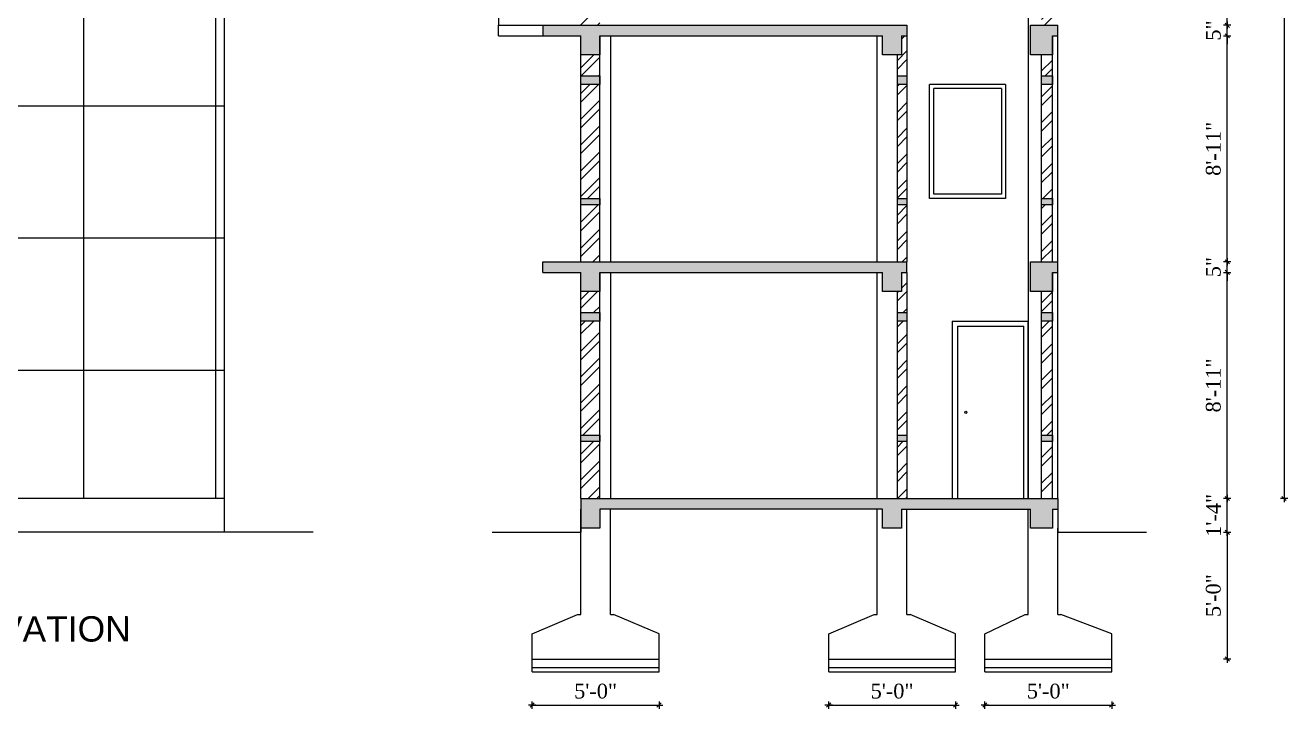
# Model space of a CAD drawing. Header units: inches. Extents: x 151827 to 346502, y -56182 to -23217.
# Drawn here: x 157357 to 157954, y -32232 to -31909 of the extents above; entities that cross this region are included whole.
import ezdxf

# ---------------------------------------------------------------- set-up
doc = ezdxf.new("R2010")
doc.units = ezdxf.units.IN
doc.header["$LTSCALE"] = 5
doc.header["$MEASUREMENT"] = 0
for name, color, linetype, lineweight in [('A-WALL', 7, 'Continuous', 9), ('Dimension', 7, 'Continuous', 18), ('dimention', 5, 'Continuous', 9), ('DOOR', 62, 'Continuous', 0), ('win', 5, 'Continuous', 18)]:
    doc.layers.add(name, color=color, linetype=linetype, lineweight=lineweight)
doc.layers.add('column', color=4, linetype='Continuous')
doc.layers.add('WALL', color=7, linetype='Continuous')
doc.layers.add('dim line', color=7, linetype='Continuous', lineweight=15, true_color=0xfab2b2)
doc.styles.add('DIMTEXT', font='arial.ttf', dxfattribs={"height": 8})
doc.styles.add('ordinary', font='times.ttf')
doc.dimstyles.new('Copy of 96', dxfattribs={"dimtxt": 7, "dimasz": 4, "dimexe": 0.5, "dimexo": 0.5, "dimgap": 3, "dimtad": 1, "dimdec": 1, "dimzin": 11, "dimdsep": 46, "dimlunit": 4, "dimtxsty": 'ordinary', "dimblk": 'OBLIQUE', "dimcen": 0.09, "dimse1": 1, "dimse2": 1, "dimclrt": 6, "dimazin": 0, "dimtfac": 1, "dimtdec": 1, "dimtix": 1, "dimtmove": 2, "dimatfit": 3, "dimldrblk": 'leader', "dimfxl": 0.5, "dimfxlon": 1, "dimtolj": 1, "dimtzin": 0, "dimarcsym": 0})
pattern_1 = [(50, (-15480.5085, -3939.493), (7.17260183, -0.62752135), [0.75, -8.25]), (355, (-15480.5085, -3939.493), (-1.38751334, 7.52192134), [0.6, -6.6]), (100.4514445, (-15479.911, -3939.5456), (5.78508847, 6.8943999), [0.63740192, -7.01142112]), (46.1842, (-15480.5085, -3937.493), (10.6724133, -1.6551928), [1.125, -12.375]), (96.6356355, (-15479.619, -3937.631), (9.34661946, 9.741186), [0.9561034, -10.5171376]), (351.184164, (-15480.509, -3937.493), (9.34661945, 9.741186), [0.9, -9.9]), (21, (-15479.5085, -3937.993), (5.96907052, -4.0261889), [0.75, -8.25]), (326, (-15479.5085, -3937.993), (2.43315332, 7.25150045), [0.6, -6.6]), (71.4514447, (-15479.011, -3938.329), (8.40222377, 3.22531153), [0.6374019, -7.01142112]), (37.5, (-15480.5085, -3939.4933), (0.121598553, 3.32893854), [0, -6.52, 0, -6.7, 0, -6.625]), (7.5, (-15480.5085, -3939.4933), (2.630695374, 3.94411712), [0, -3.82, 0, -6.37, 0, -2.525]), (327.5, (-15482.7385, -3939.4933), (5.33822436, -0.225548717), [0, -2.5, 0, -7.8, 0, -10.35]), (317.5, (-15483.7385, -3939.4933), (5.83186169, 1.00104982), [0, -3.25, 0, -5.18, 0, -7.35])]
pattern_2 = [(45, (-15480.5085, -3939.493), (-6.098796, 6.098796), []), (45, (-15476.443, -3939.493), (-6.098796, 6.098796), [])]

# ---------------------------------------------------------------- blocks, each defined once
blk = doc.blocks.new('oblique')
at = {"color": 0, "lineweight": -2}
blk.add_line((0.25, 0.25), (-0.25, -0.25), dxfattribs=at)
at = {"layer": 'dim line', "lineweight": 9}
for p, q in [((-0.4375, 0), (0.4375, 0)), ((0, 0.4375), (0, -0.4375))]:
    blk.add_line(p, q, dxfattribs=at)
blk = doc.blocks.new('*D2692')
at = {"layer": 'A-WALL', "color": 0, "lineweight": -2, "ltscale": 50, "transparency": 16777216}
blk.add_line((157736.81, -32230.65), (157796.81, -32230.65), dxfattribs=at)
at = {"layer": 'Defpoints', "color": 0, "ltscale": 50, "transparency": 16777216}
for p in [(157736.81, -32214.86), (157796.81, -32214.86), (157796.81, -32230.65)]:
    blk.add_point(p, dxfattribs=at)
at = {"layer": 'A-WALL', "color": 0, "lineweight": -2, "ltscale": 50, "transparency": 16777216, "xscale": 4, "yscale": 4, "zscale": 4, "rotation": 180}
blk.add_blockref('oblique', (157736.81, -32230.65), dxfattribs=at)
at = {"layer": 'A-WALL', "color": 0, "lineweight": -2, "ltscale": 50, "transparency": 16777216, "xscale": 4, "yscale": 4, "zscale": 4}
blk.add_blockref('oblique', (157796.81, -32230.65), dxfattribs=at)
at = {"layer": 'A-WALL', "color": 6, "ltscale": 50, "transparency": 16777216, "insert": (157766.81, -32224.09), "char_height": 7, "attachment_point": 5, "style": 'ordinary'}
blk.add_mtext('\\A1;5\'-0"', dxfattribs=at)
blk = doc.blocks.new('_OBLIQUE')
at = {"color": 0, "linetype": 'ByBlock'}
blk.add_line((-0.5, -0.5), (0.5, 0.5), dxfattribs=at)
blk = doc.blocks.new('leader')
at = {"layer": 'Dimension'}
for p, q in [((0, -4.33), (0, 4.33)), ((-4.42, 0), (4.42, 0))]:
    blk.add_line(p, q, dxfattribs=at)
blk = doc.blocks.new('*D2690')
at = {"layer": 'A-WALL', "color": 0, "lineweight": -2, "ltscale": 50, "transparency": 16777216}
blk.add_line((157925.38, -32148.86), (157925.38, -32208.86), dxfattribs=at)
at = {"layer": 'Defpoints', "color": 0, "ltscale": 50, "transparency": 16777216}
for p in [(157845.2, -32148.86), (157870.7, -32208.86), (157925.38, -32208.86)]:
    blk.add_point(p, dxfattribs=at)
at = {"layer": 'A-WALL', "color": 0, "lineweight": -2, "ltscale": 50, "transparency": 16777216, "xscale": 4, "yscale": 4, "zscale": 4}
for p, rotation in [((157925.38, -32148.86), 90), ((157925.38, -32208.86), 270)]:
    blk.add_blockref('oblique', p, dxfattribs=dict(at, rotation=rotation))
at = {"layer": 'A-WALL', "color": 6, "ltscale": 50, "transparency": 16777216, "insert": (157918.82, -32178.86), "char_height": 7, "attachment_point": 5, "rotation": 90, "style": 'ordinary'}
blk.add_mtext('\\A1;5\'-0"', dxfattribs=at)
blk = doc.blocks.new('*D2693')
at = {"layer": 'A-WALL', "color": 0, "lineweight": -2, "ltscale": 50, "transparency": 16777216}
blk.add_line((157810.7, -32230.65), (157870.7, -32230.65), dxfattribs=at)
at = {"layer": 'Defpoints', "color": 0, "ltscale": 50, "transparency": 16777216}
for p in [(157810.7, -32214.86), (157870.7, -32214.86), (157870.7, -32230.65)]:
    blk.add_point(p, dxfattribs=at)
at = {"layer": 'A-WALL', "color": 0, "lineweight": -2, "ltscale": 50, "transparency": 16777216, "xscale": 4, "yscale": 4, "zscale": 4, "rotation": 180}
blk.add_blockref('oblique', (157810.7, -32230.65), dxfattribs=at)
at = {"layer": 'A-WALL', "color": 0, "lineweight": -2, "ltscale": 50, "transparency": 16777216, "xscale": 4, "yscale": 4, "zscale": 4}
blk.add_blockref('oblique', (157870.7, -32230.65), dxfattribs=at)
at = {"layer": 'A-WALL', "color": 6, "ltscale": 50, "transparency": 16777216, "insert": (157840.7, -32224.09), "char_height": 7, "attachment_point": 5, "style": 'ordinary'}
blk.add_mtext('\\A1;5\'-0"', dxfattribs=at)
blk = doc.blocks.new('*D2694')
at = {"layer": 'A-WALL', "color": 0, "lineweight": -2, "ltscale": 50, "transparency": 16777216}
blk.add_line((157596.53, -32230.65), (157656.53, -32230.65), dxfattribs=at)
at = {"layer": 'Defpoints', "color": 0, "ltscale": 50, "transparency": 16777216}
for p in [(157596.53, -32214.86), (157656.53, -32214.86), (157656.53, -32230.65)]:
    blk.add_point(p, dxfattribs=at)
at = {"layer": 'A-WALL', "color": 0, "lineweight": -2, "ltscale": 50, "transparency": 16777216, "xscale": 4, "yscale": 4, "zscale": 4, "rotation": 180}
blk.add_blockref('oblique', (157596.53, -32230.65), dxfattribs=at)
at = {"layer": 'A-WALL', "color": 0, "lineweight": -2, "ltscale": 50, "transparency": 16777216, "xscale": 4, "yscale": 4, "zscale": 4}
blk.add_blockref('oblique', (157656.53, -32230.65), dxfattribs=at)
at = {"layer": 'A-WALL', "color": 6, "ltscale": 50, "transparency": 16777216, "insert": (157626.53, -32224.09), "char_height": 7, "attachment_point": 5, "style": 'ordinary'}
blk.add_mtext('\\A1;5\'-0"', dxfattribs=at)
blk = doc.blocks.new('*D2695')
at = {"layer": 'A-WALL', "color": 0, "lineweight": -2, "ltscale": 5, "transparency": 16777216}
for p, q in [((157925.38, -32132.86), (157925.38, -32128.86)), ((157925.38, -32148.86), (157925.38, -32132.86)), ((157925.38, -32148.86), (157925.38, -32152.86))]:
    blk.add_line(p, q, dxfattribs=at)
at = {"layer": 'Defpoints', "color": 0, "ltscale": 5, "transparency": 16777216}
for p in [(157845.2, -32132.86, -72.71), (157925.38, -32132.86), (157845.2, -32148.86, -72.71)]:
    blk.add_point(p, dxfattribs=at)
at = {"layer": 'A-WALL', "color": 0, "lineweight": -2, "ltscale": 5, "transparency": 16777216, "xscale": 4, "yscale": 4, "zscale": 4}
for p, rotation in [((157925.38, -32132.86), 270), ((157925.38, -32148.86), 90)]:
    blk.add_blockref('oblique', p, dxfattribs=dict(at, rotation=rotation))
at = {"layer": 'A-WALL', "color": 6, "ltscale": 5, "transparency": 16777216, "insert": (157918.88, -32140.86), "char_height": 7, "attachment_point": 5, "rotation": 90, "style": 'ordinary'}
blk.add_mtext('\\A1;1\'-4"', dxfattribs=at)
blk = doc.blocks.new('*D2696')
at = {"layer": 'A-WALL', "color": 0, "lineweight": -2, "ltscale": 5, "transparency": 16777216}
blk.add_line((157925.38, -32132.86), (157925.38, -32025.86), dxfattribs=at)
at = {"layer": 'Defpoints', "color": 0, "ltscale": 5, "transparency": 16777216}
for p in [(157845.2, -32025.86, -72.71), (157925.38, -32025.86), (157845.2, -32132.86, -72.71)]:
    blk.add_point(p, dxfattribs=at)
at = {"layer": 'A-WALL', "color": 0, "lineweight": -2, "ltscale": 5, "transparency": 16777216, "xscale": 4, "yscale": 4, "zscale": 4}
for p, rotation in [((157925.38, -32025.86), 90), ((157925.38, -32132.86), 270)]:
    blk.add_blockref('oblique', p, dxfattribs=dict(at, rotation=rotation))
at = {"layer": 'A-WALL', "color": 6, "ltscale": 5, "transparency": 16777216, "insert": (157918.82, -32079.36), "char_height": 7, "attachment_point": 5, "rotation": 90, "style": 'ordinary'}
blk.add_mtext('\\A1;8\'-11"', dxfattribs=at)
blk = doc.blocks.new('*D2697')
at = {"layer": 'A-WALL', "color": 0, "lineweight": -2, "ltscale": 5, "transparency": 16777216}
for p, q in [((157925.38, -32020.86), (157925.38, -32016.86)), ((157925.38, -32025.86), (157925.38, -32020.86)), ((157925.38, -32025.86), (157925.38, -32029.86))]:
    blk.add_line(p, q, dxfattribs=at)
at = {"layer": 'Defpoints', "color": 0, "ltscale": 5, "transparency": 16777216}
for p in [(157845.2, -32020.86, -72.71), (157925.38, -32020.86), (157845.2, -32025.86, -72.71)]:
    blk.add_point(p, dxfattribs=at)
at = {"layer": 'A-WALL', "color": 0, "lineweight": -2, "ltscale": 5, "transparency": 16777216, "xscale": 4, "yscale": 4, "zscale": 4}
for p, rotation in [((157925.38, -32020.86), 270), ((157925.38, -32025.86), 90)]:
    blk.add_blockref('oblique', p, dxfattribs=dict(at, rotation=rotation))
at = {"layer": 'A-WALL', "color": 6, "ltscale": 5, "transparency": 16777216, "insert": (157918.82, -32023.36), "char_height": 7, "attachment_point": 5, "rotation": 90, "style": 'ordinary'}
blk.add_mtext('\\A1;5"', dxfattribs=at)
blk = doc.blocks.new('*D2698')
at = {"layer": 'A-WALL', "color": 0, "lineweight": -2, "ltscale": 5, "transparency": 16777216}
blk.add_line((157925.38, -32020.86), (157925.38, -31913.86), dxfattribs=at)
at = {"layer": 'Defpoints', "color": 0, "ltscale": 5, "transparency": 16777216}
for p in [(157845.2, -31913.86, -72.71), (157925.38, -31913.86), (157845.2, -32020.86, -72.71)]:
    blk.add_point(p, dxfattribs=at)
at = {"layer": 'A-WALL', "color": 0, "lineweight": -2, "ltscale": 5, "transparency": 16777216, "xscale": 4, "yscale": 4, "zscale": 4}
for p, rotation in [((157925.38, -31913.86), 90), ((157925.38, -32020.86), 270)]:
    blk.add_blockref('oblique', p, dxfattribs=dict(at, rotation=rotation))
at = {"layer": 'A-WALL', "color": 6, "ltscale": 5, "transparency": 16777216, "insert": (157918.82, -31967.36), "char_height": 7, "attachment_point": 5, "rotation": 90, "style": 'ordinary'}
blk.add_mtext('\\A1;8\'-11"', dxfattribs=at)
blk = doc.blocks.new('*D2699')
at = {"layer": 'A-WALL', "color": 0, "lineweight": -2, "ltscale": 5, "transparency": 16777216}
for p, q in [((157925.38, -31908.86), (157925.38, -31904.86)), ((157925.38, -31913.86), (157925.38, -31908.86)), ((157925.38, -31913.86), (157925.38, -31917.86))]:
    blk.add_line(p, q, dxfattribs=at)
at = {"layer": 'Defpoints', "color": 0, "ltscale": 5, "transparency": 16777216}
for p in [(157845.2, -31908.86, -72.71), (157925.38, -31908.86), (157845.2, -31913.86, -72.71)]:
    blk.add_point(p, dxfattribs=at)
at = {"layer": 'A-WALL', "color": 0, "lineweight": -2, "ltscale": 5, "transparency": 16777216, "xscale": 4, "yscale": 4, "zscale": 4}
for p, rotation in [((157925.38, -31908.86), 270), ((157925.38, -31913.86), 90)]:
    blk.add_blockref('oblique', p, dxfattribs=dict(at, rotation=rotation))
at = {"layer": 'A-WALL', "color": 6, "ltscale": 5, "transparency": 16777216, "insert": (157918.82, -31911.36), "char_height": 7, "attachment_point": 5, "rotation": 90, "style": 'ordinary'}
blk.add_mtext('\\A1;5"', dxfattribs=at)
blk = doc.blocks.new('*D2700')
at = {"layer": 'A-WALL', "color": 0, "lineweight": -2, "ltscale": 5, "transparency": 16777216}
blk.add_line((157925.38, -31908.86), (157925.38, -31801.86), dxfattribs=at)
at = {"layer": 'Defpoints', "color": 0, "ltscale": 5, "transparency": 16777216}
for p in [(157845.2, -31801.86, -72.71), (157925.38, -31801.86), (157845.2, -31908.86, -72.71)]:
    blk.add_point(p, dxfattribs=at)
at = {"layer": 'A-WALL', "color": 0, "lineweight": -2, "ltscale": 5, "transparency": 16777216, "xscale": 4, "yscale": 4, "zscale": 4}
for p, rotation in [((157925.38, -31801.86), 90), ((157925.38, -31908.86), 270)]:
    blk.add_blockref('oblique', p, dxfattribs=dict(at, rotation=rotation))
at = {"layer": 'A-WALL', "color": 6, "ltscale": 5, "transparency": 16777216, "insert": (157918.82, -31855.36), "char_height": 7, "attachment_point": 5, "rotation": 90, "style": 'ordinary'}
blk.add_mtext('\\A1;8\'-11"', dxfattribs=at)
blk = doc.blocks.new('*D2691')
at = {"layer": 'A-WALL', "color": 0, "lineweight": -2, "ltscale": 5, "transparency": 16777216}
blk.add_line((157952.26, -31572.86), (157952.26, -32132.86), dxfattribs=at)
at = {"layer": 'Defpoints', "color": 0, "ltscale": 5, "transparency": 16777216}
for p in [(157812.81, -31572.86, -72.71), (157812.81, -32132.86, -72.71), (157952.26, -32132.86)]:
    blk.add_point(p, dxfattribs=at)
at = {"layer": 'A-WALL', "color": 0, "lineweight": -2, "ltscale": 5, "transparency": 16777216, "xscale": 4, "yscale": 4, "zscale": 4}
for p, rotation in [((157952.26, -31572.86), 90), ((157952.26, -32132.86), 270)]:
    blk.add_blockref('oblique', p, dxfattribs=dict(at, rotation=rotation))
at = {"layer": 'A-WALL', "color": 6, "ltscale": 5, "transparency": 16777216, "insert": (157945.7, -31852.86), "char_height": 7, "attachment_point": 5, "rotation": 90, "style": 'ordinary'}
blk.add_mtext('\\A1;46\'-8"', dxfattribs=at)

msp = doc.modelspace()

# ---------------------------------------------------------------- hatches: boundary and pattern name
at = {"layer": 'A-WALL', "ltscale": 5}
h = msp.add_hatch(dxfattribs=at)
h.set_pattern_fill('ANSI37', color=256, scale=500, angle=45)
h.set_pattern_definition([(90, (-19053.13, -4697.1), (-62.5, 0), []), (180, (-19053.13, -4697.1), (-4e-15, -62.5), [])])
h.paths.add_polyline_path([(157450.84, -31689.86), (157450.84, -31684.86), (157450.84, -31645.86), (157379.45, -31645.86), (157295.18, -31645.86), (157295.18, -32132.86), (157450.84, -32132.86)])
h.paths.add_polyline_path([(157295.18, -31645.86), (157186.17, -31645.86), (157186.17, -31684.86), (157186.17, -31689.86), (157225.17, -31689.86), (157225.17, -32132.86), (157295.18, -32132.86)])
at = {"layer": 'A-WALL', "ltscale": 40, "true_color": 0xf26722}
h = msp.add_hatch(dxfattribs=at)
h.set_pattern_fill('AR-CONC', color=30)
h.set_pattern_definition(pattern_1)
h.paths.add_polyline_path([(157628.53, -32102.86), (157619.53, -32102.86), (157619.53, -32105.86), (157628.53, -32105.86)])
h.paths.add_polyline_path([(157773.81, -32102.86), (157769.31, -32102.86), (157769.31, -32105.86), (157773.81, -32105.86)])
h.paths.add_polyline_path([(157842.71, -32102.86), (157837.53, -32102.86), (157837.53, -32105.86), (157842.71, -32105.86)])
h.paths.add_polyline_path([(157842.71, -32044.86), (157837.53, -32044.86), (157837.53, -32048.86), (157842.71, -32048.86)])
h.paths.add_polyline_path([(157773.81, -32044.86), (157769.31, -32044.86), (157769.31, -32048.86), (157773.81, -32048.86)])
h.paths.add_polyline_path([(157628.53, -32044.86), (157619.53, -32044.86), (157619.53, -32048.86), (157628.53, -32048.86)])
h.paths.add_polyline_path([(157628.53, -31990.86), (157619.53, -31990.86), (157619.53, -31993.86), (157628.53, -31993.86)])
h.paths.add_polyline_path([(157773.81, -31990.86), (157769.31, -31990.86), (157769.31, -31993.86), (157773.81, -31993.86)])
h.paths.add_polyline_path([(157842.71, -31990.86), (157837.53, -31990.86), (157837.53, -31993.86), (157842.71, -31993.86)])
h.paths.add_polyline_path([(157842.71, -31932.86), (157837.53, -31932.86), (157837.53, -31936.86), (157842.71, -31936.86)])
h.paths.add_polyline_path([(157773.81, -31932.86), (157769.31, -31932.86), (157769.31, -31936.86), (157773.81, -31936.86)])
h.paths.add_polyline_path([(157628.53, -31932.86), (157619.53, -31932.86), (157619.53, -31936.86), (157628.53, -31936.86)])
h.paths.add_polyline_path([(157628.53, -31878.86), (157619.53, -31878.86), (157619.53, -31881.86), (157628.53, -31881.86)])
h.paths.add_polyline_path([(157628.53, -31820.86), (157619.53, -31820.86), (157619.53, -31824.86), (157628.53, -31824.86)])
h.paths.add_polyline_path([(157773.81, -31820.86), (157769.31, -31820.86), (157769.31, -31824.86), (157773.81, -31824.86)])
h.paths.add_polyline_path([(157773.81, -31878.86), (157769.31, -31878.86), (157769.31, -31881.86), (157773.81, -31881.86)])
h.paths.add_polyline_path([(157842.71, -31878.86), (157837.53, -31878.86), (157837.53, -31881.86), (157842.71, -31881.86)])
h.paths.add_polyline_path([(157842.71, -31820.86), (157837.53, -31820.86), (157837.53, -31824.86), (157842.71, -31824.86)])
h.paths.add_polyline_path([(157842.71, -31766.86), (157837.53, -31766.86), (157837.53, -31769.86), (157842.71, -31769.86)])
h.paths.add_polyline_path([(157773.81, -31766.86), (157769.31, -31766.86), (157769.31, -31769.86), (157773.81, -31769.86)])
h.paths.add_polyline_path([(157773.81, -31708.86), (157769.31, -31708.86), (157769.31, -31712.86), (157773.81, -31712.86)])
h.paths.add_polyline_path([(157842.71, -31708.86), (157837.53, -31708.86), (157837.53, -31712.86), (157842.71, -31712.86)])
h.paths.add_polyline_path([(157628.53, -31708.86), (157619.53, -31708.86), (157619.53, -31712.86), (157628.53, -31712.86)])
h.paths.add_polyline_path([(157628.53, -31766.86), (157619.53, -31766.86), (157619.53, -31769.86), (157628.53, -31769.86)])
h = msp.add_hatch(dxfattribs=at)
h.set_pattern_fill('AR-CONC', color=30)
h.set_pattern_definition(pattern_1)
h.paths.add_polyline_path([(157628.53, -31913.86), (157762.31, -31913.86), (157762.31, -31922.86), (157771.31, -31922.86), (157771.31, -31913.86), (157773.81, -31913.86), (157773.81, -31908.86), (157601.53, -31908.86), (157601.53, -31913.86), (157619.53, -31913.86), (157619.53, -31922.86), (157628.53, -31922.86)])
h.paths.add_polyline_path([(157842.71, -31913.86), (157845.2, -31913.86), (157845.2, -31908.86), (157832.35, -31908.86), (157832.35, -31922.86), (157842.71, -31922.86)])
h = msp.add_hatch(dxfattribs=at)
h.set_pattern_fill('AR-CONC', color=30)
h.set_pattern_definition(pattern_1)
h.paths.add_polyline_path([(157619.53, -32034.86), (157628.53, -32034.86), (157628.53, -32025.86), (157762.31, -32025.86), (157762.31, -32034.86), (157771.31, -32034.86), (157771.31, -32025.86), (157773.81, -32025.86), (157773.81, -32020.86), (157601.53, -32020.86), (157601.53, -32025.86), (157619.53, -32025.86)])
h.paths.add_polyline_path([(157842.71, -32025.86), (157845.2, -32025.86), (157845.2, -32020.86), (157832.35, -32020.86), (157832.35, -32034.86), (157842.71, -32034.86)])
h = msp.add_hatch(dxfattribs=at)
h.set_pattern_fill('AR-CONC', color=30)
h.set_pattern_definition(pattern_1)
h.paths.add_polyline_path([(157628.53, -32137.86), (157762.31, -32137.86), (157762.31, -32146.86), (157771.31, -32146.86), (157771.31, -32137.86), (157832.35, -32137.86), (157832.35, -32146.86), (157842.71, -32146.86), (157842.71, -32137.86), (157845.2, -32137.86), (157845.2, -32132.86), (157619.53, -32132.86), (157619.53, -32146.86), (157628.53, -32146.86)])
at = {"layer": 'dimention', "ltscale": 40, "true_color": 0xf26722}
h = msp.add_hatch(dxfattribs=at)
h.set_pattern_fill('ANSI32', color=30, scale=23)
h.set_pattern_definition(pattern_2)
h.paths.add_polyline_path([(157628.53, -31922.86), (157619.53, -31922.86), (157619.53, -31932.86), (157628.53, -31932.86)])
h.paths.add_polyline_path([(157628.53, -31936.86), (157619.53, -31936.86), (157619.53, -31990.86), (157628.53, -31990.86)])
h.paths.add_polyline_path([(157628.53, -31993.86), (157619.53, -31993.86), (157619.53, -32020.86), (157628.53, -32020.86)])
h.paths.add_polyline_path([(157773.81, -31993.86), (157769.31, -31993.86), (157769.31, -32020.86), (157773.81, -32020.86)])
h.paths.add_polyline_path([(157773.81, -31936.86), (157769.31, -31936.86), (157769.31, -31990.86), (157773.81, -31990.86)])
h.paths.add_polyline_path([(157773.81, -31913.86), (157771.31, -31913.86), (157771.31, -31922.86), (157769.31, -31922.86), (157769.31, -31932.86), (157773.81, -31932.86)])
h.paths.add_polyline_path([(157842.71, -31922.86), (157837.53, -31922.86), (157837.53, -31932.86), (157842.71, -31932.86)])
h.paths.add_polyline_path([(157842.71, -31936.86), (157837.53, -31936.86), (157837.53, -31990.86), (157842.71, -31990.86)])
h.paths.add_polyline_path([(157842.71, -31993.86), (157837.53, -31993.86), (157837.53, -32020.86), (157842.71, -32020.86)])
h.paths.add_polyline_path([(157842.71, -31881.86), (157837.53, -31881.86), (157837.53, -31908.86), (157842.71, -31908.86)])
h.paths.add_polyline_path([(157773.81, -31881.86), (157769.31, -31881.86), (157769.31, -31908.86), (157773.81, -31908.86)])
h.paths.add_polyline_path([(157842.71, -31824.86), (157837.53, -31824.86), (157837.53, -31878.86), (157842.71, -31878.86)])
h.paths.add_polyline_path([(157842.71, -31810.86), (157837.53, -31810.86), (157837.53, -31820.86), (157842.71, -31820.86)])
h.paths.add_polyline_path([(157773.81, -31801.86), (157771.31, -31801.86), (157771.31, -31810.86), (157769.31, -31810.86), (157769.31, -31820.86), (157773.81, -31820.86)])
h.paths.add_polyline_path([(157773.81, -31824.86), (157769.31, -31824.86), (157769.31, -31878.86), (157773.81, -31878.86)])
h.paths.add_polyline_path([(157628.53, -31824.86), (157619.53, -31824.86), (157619.53, -31878.86), (157628.53, -31878.86)])
h.paths.add_polyline_path([(157628.53, -31810.86), (157619.53, -31810.86), (157619.53, -31820.86), (157628.53, -31820.86)])
h.paths.add_polyline_path([(157628.53, -31881.86), (157619.53, -31881.86), (157619.53, -31908.86), (157628.53, -31908.86)])
h.paths.add_polyline_path([(157628.53, -31698.86), (157619.53, -31698.86), (157619.53, -31708.86), (157628.53, -31708.86)])
h.paths.add_polyline_path([(157628.53, -31712.86), (157619.53, -31712.86), (157619.53, -31766.86), (157628.53, -31766.86)])
h.paths.add_polyline_path([(157628.53, -31769.86), (157619.53, -31769.86), (157619.53, -31796.86), (157628.53, -31796.86)])
h.paths.add_polyline_path([(157773.81, -31769.86), (157769.31, -31769.86), (157769.31, -31796.86), (157773.81, -31796.86)])
h.paths.add_polyline_path([(157773.81, -31712.86), (157769.31, -31712.86), (157769.31, -31766.86), (157773.81, -31766.86)])
h.paths.add_polyline_path([(157773.81, -31689.86), (157771.31, -31689.86), (157771.31, -31698.86), (157769.31, -31698.86), (157769.31, -31708.86), (157773.81, -31708.86)])
h.paths.add_polyline_path([(157842.71, -31698.86), (157837.53, -31698.86), (157837.53, -31708.86), (157842.71, -31708.86)])
h.paths.add_polyline_path([(157842.71, -31712.86), (157837.53, -31712.86), (157837.53, -31766.86), (157842.71, -31766.86)])
h.paths.add_polyline_path([(157842.71, -31769.86), (157837.53, -31769.86), (157837.53, -31796.86), (157842.71, -31796.86)])
h = msp.add_hatch(dxfattribs=at)
h.set_pattern_fill('ANSI32', color=30, scale=23)
h.set_pattern_definition(pattern_2)
h.paths.add_polyline_path([(157773.81, -32025.86), (157771.31, -32025.86), (157771.31, -32034.86), (157769.31, -32034.86), (157769.31, -32044.86), (157773.81, -32044.86)])
h.paths.add_polyline_path([(157773.81, -32048.86), (157769.31, -32048.86), (157769.31, -32102.86), (157773.81, -32102.86)])
h.paths.add_polyline_path([(157773.81, -32105.86), (157769.31, -32105.86), (157769.31, -32132.86), (157773.81, -32132.86)])
h = msp.add_hatch(dxfattribs=at)
h.set_pattern_fill('ANSI32', color=30, scale=23)
h.set_pattern_definition(pattern_2)
h.paths.add_polyline_path([(157628.53, -32034.86), (157619.53, -32034.86), (157619.53, -32044.86), (157628.53, -32044.86)])
h.paths.add_polyline_path([(157628.53, -32048.86), (157619.53, -32048.86), (157619.53, -32102.86), (157628.53, -32102.86)])
h.paths.add_polyline_path([(157628.53, -32105.86), (157619.53, -32105.86), (157619.53, -32132.86), (157628.53, -32132.86)])
h = msp.add_hatch(dxfattribs=at)
h.set_pattern_fill('ANSI32', color=30, scale=23)
h.set_pattern_definition(pattern_2)
h.paths.add_polyline_path([(157842.71, -32105.86), (157837.53, -32105.86), (157837.53, -32132.86), (157842.71, -32132.86)])
h.paths.add_polyline_path([(157842.71, -32048.86), (157837.53, -32048.86), (157837.53, -32102.86), (157842.71, -32102.86)])
h.paths.add_polyline_path([(157842.71, -32034.86), (157837.53, -32034.86), (157837.53, -32044.86), (157842.71, -32044.86)])

# ---------------------------------------------------------------- linework, layer by layer
at = {"layer": 'A-WALL', "ltscale": 5}
for p, q in [((157831.2, -31684.86, -72.71), (157831.2, -32020.86, -72.71)), ((157580.53, -31801.86, -72.71), (157580.53, -31908.86, -72.71)), ((157580.53, -31908.86, -72.71), (157773.81, -31908.86, -72.71)), ((157580.53, -31913.86, -72.71), (157580.53, -31908.86, -72.71)), ((157601.53, -31908.86, -72.71), (157601.53, -31913.86, -72.71)), ((157773.81, -31908.86, -72.71), (157773.81, -32020.86, -72.71)), ((157837.53, -31908.86, -72.71), (157845.2, -31908.86, -72.71)), ((157845.2, -32020.86, -72.71), (157845.2, -31908.86, -72.71)), ((157580.53, -31913.86, -72.71), (157619.53, -31913.86, -72.71)), ((157619.53, -32020.86, -72.71), (157619.53, -31913.86, -72.71)), ((157628.53, -31913.86, -72.71), (157762.31, -31913.86, -72.71)), ((157628.53, -32020.86, -72.71), (157628.53, -31913.86, -72.71)), ((157633.53, -31913.86, -72.71), (157633.53, -32020.86, -72.71)), ((157759.81, -32020.86, -72.71), (157759.81, -31913.86, -72.71)), ((157771.31, -31913.86, -72.71), (157773.81, -31913.86, -72.71)), ((157842.71, -31913.86, -72.71), (157845.2, -31913.86, -72.71)), ((157842.71, -32020.86, -72.71), (157842.71, -31913.86, -72.71)), ((157769.31, -32020.86, -72.71), (157769.31, -31922.86, -72.71)), ((157837.53, -32020.86, -72.71), (157837.53, -31922.86, -72.71)), ((157601.53, -32020.86, -72.71), (157773.81, -32020.86, -72.71)), ((157601.53, -32025.86, -72.71), (157601.53, -32020.86, -72.71)), ((157773.81, -32025.86, -72.71), (157773.81, -32020.86, -72.71)), ((157831.2, -32020.86, -72.71), (157831.2, -32132.86, -72.71)), ((157845.2, -32132.86, -72.71), (157845.2, -32020.86, -72.71)), ((157601.53, -32025.86, -72.71), (157619.53, -32025.86, -72.71)), ((157619.53, -32132.86, -72.71), (157619.53, -32025.86, -72.71)), ((157628.53, -32025.86, -72.71), (157762.31, -32025.86, -72.71)), ((157628.53, -32132.86, -72.71), (157628.53, -32025.86, -72.71)), ((157633.53, -32025.86, -72.71), (157633.53, -32132.86, -72.71)), ((157759.81, -32132.86, -72.71), (157759.81, -32025.86, -72.71)), ((157771.31, -32025.86, -72.71), (157773.81, -32025.86, -72.71)), ((157773.81, -32025.86, -72.71), (157773.81, -32132.86, -72.71)), ((157842.71, -32025.86, -72.71), (157845.2, -32025.86, -72.71)), ((157842.71, -32132.86, -72.71), (157842.71, -32025.86, -72.71)), ((157769.31, -32132.86, -72.71), (157769.31, -32034.86, -72.71)), ((157837.53, -32132.86, -72.71), (157837.53, -32034.86, -72.71)), ((157619.53, -32132.86, -72.71), (157845.2, -32132.86, -72.71)), ((157619.53, -32132.86, -72.71), (157619.53, -32148.86, -72.71)), ((157845.2, -32132.86, -72.71), (157845.2, -32148.86, -72.71)), ((157762.31, -32137.86, -72.71), (157628.53, -32137.86, -72.71)), ((157771.31, -32137.86, -72.71), (157832.35, -32137.86, -72.71)), ((157842.71, -32137.86, -72.71), (157845.2, -32137.86, -72.71)), ((157577.53, -32148.86, -72.71), (157619.53, -32148.86, -72.71)), ((157845.2, -32148.86, -72.71), (157887.2, -32148.86, -72.71)), ((157845.2, -32187.86, -72.71), (157846.7, -32187.86, -72.71))]:
    msp.add_line(p, q, dxfattribs=at)
at = {"layer": 'A-WALL', "ltscale": 5, "elevation": -72.71}
for points in [[(157842.71, -31913.86), (157842.71, -31922.86), (157832.35, -31922.86), (157832.35, -31908.86), (157845.2, -31908.86)], [(157628.53, -31913.86), (157628.53, -31922.86), (157619.53, -31922.86), (157619.53, -31913.86)], [(157771.31, -31913.86), (157771.31, -31922.86), (157762.31, -31922.86), (157762.31, -31913.86)], [(157842.71, -32025.86), (157842.71, -32034.86), (157832.35, -32034.86), (157832.35, -32020.86), (157845.2, -32020.86)], [(157628.53, -32025.86), (157628.53, -32034.86), (157619.53, -32034.86), (157619.53, -32025.86)], [(157771.31, -32025.86), (157771.31, -32034.86), (157762.31, -32034.86), (157762.31, -32025.86)], [(157628.53, -32137.86), (157628.53, -32146.86), (157619.53, -32146.86), (157619.53, -32137.86)], [(157771.31, -32137.86), (157771.31, -32146.86), (157762.31, -32146.86), (157762.31, -32137.86)], [(157842.71, -32137.86), (157842.71, -32146.86), (157832.35, -32146.86), (157832.35, -32137.86)]]:
    msp.add_lwpolyline(points, dxfattribs=at)
for points in [[(157619.53, -31932.86), (157628.53, -31932.86), (157628.53, -31936.86), (157619.53, -31936.86)], [(157769.31, -31932.86), (157773.81, -31932.86), (157773.81, -31936.86), (157769.31, -31936.86)], [(157837.53, -31932.86), (157842.71, -31932.86), (157842.71, -31936.86), (157837.53, -31936.86)], [(157619.53, -31990.86), (157628.53, -31990.86), (157628.53, -31993.86), (157619.53, -31993.86)], [(157769.31, -31990.86), (157773.81, -31990.86), (157773.81, -31993.86), (157769.31, -31993.86)], [(157837.53, -31990.86), (157842.71, -31990.86), (157842.71, -31993.86), (157837.53, -31993.86)], [(157619.53, -32044.86), (157628.53, -32044.86), (157628.53, -32048.86), (157619.53, -32048.86)], [(157769.31, -32044.86), (157773.81, -32044.86), (157773.81, -32048.86), (157769.31, -32048.86)], [(157837.53, -32044.86), (157842.71, -32044.86), (157842.71, -32048.86), (157837.53, -32048.86)], [(157619.53, -32102.86), (157628.53, -32102.86), (157628.53, -32105.86), (157619.53, -32105.86)], [(157769.31, -32102.86), (157773.81, -32102.86), (157773.81, -32105.86), (157769.31, -32105.86)], [(157837.53, -32102.86), (157842.71, -32102.86), (157842.71, -32105.86), (157837.53, -32105.86)]]:
    msp.add_lwpolyline(points, close=True, dxfattribs=at)
at = {"layer": 'A-WALL', "ltscale": 5}
msp.add_circle((157801.7, -32092.11, -72.71), 0.5, dxfattribs=at)
at = {"layer": 'DOOR', "lineweight": 13}
for p, q in [((157795.2, -32048.86, -72.71), (157795.2, -32132.86, -72.71)), ((157795.2, -32048.86, -72.71), (157831.2, -32048.86, -72.71)), ((157797.7, -32051.36, -72.71), (157797.7, -32132.86, -72.71)), ((157797.7, -32051.36, -72.71), (157829.2, -32051.36, -72.71)), ((157829.2, -32132.86, -72.71), (157829.2, -32051.36, -72.71)), ((157831.2, -32132.86, -72.71), (157831.2, -32048.86, -72.71))]:
    msp.add_line(p, q, dxfattribs=at)
at = {"layer": 'WALL', "color": 2, "linetype": 'ByBlock', "ltscale": 5}
for p, q in [((157450.84, -31689.86, -72.71), (157450.84, -32148.86, -72.71)), ((157450.84, -32132.86, -72.71), (157225.17, -32132.86, -72.71)), ((157633.53, -32187.86, -72.71), (157633.53, -32137.86, -72.71)), ((157759.81, -32187.86, -72.71), (157759.81, -32137.86, -72.71)), ((157773.81, -32187.86, -72.71), (157773.81, -32137.86, -72.71)), ((157831.2, -32187.86, -72.71), (157831.2, -32137.86, -72.71)), ((157619.53, -32187.86, -72.71), (157619.53, -32146.86, -72.71)), ((157845.2, -32187.86, -72.71), (157845.2, -32146.86, -72.71)), ((157492.84, -32148.86, -72.71), (157183.17, -32148.86, -72.71)), ((157596.53, -32196.86, -72.71), (157618.03, -32187.86, -72.71)), ((157618.03, -32187.86, -72.71), (157619.53, -32187.86, -72.71)), ((157633.53, -32187.86, -72.71), (157635.03, -32187.86, -72.71)), ((157656.53, -32196.86, -72.71), (157635.03, -32187.86, -72.71)), ((157736.81, -32196.86, -72.71), (157758.31, -32187.86, -72.71)), ((157758.31, -32187.86, -72.71), (157759.81, -32187.86, -72.71)), ((157773.81, -32187.86, -72.71), (157775.31, -32187.86, -72.71)), ((157796.81, -32196.86, -72.71), (157775.31, -32187.86, -72.71)), ((157810.7, -32196.86, -72.71), (157829.7, -32187.86, -72.71)), ((157829.7, -32187.86, -72.71), (157831.2, -32187.86, -72.71)), ((157870.7, -32196.86, -72.71), (157846.7, -32187.86, -72.71)), ((157596.53, -32214.86, -72.71), (157596.53, -32196.86, -72.71)), ((157656.53, -32214.86, -72.71), (157656.53, -32196.86, -72.71)), ((157736.81, -32214.86, -72.71), (157736.81, -32196.86, -72.71)), ((157796.81, -32214.86, -72.71), (157796.81, -32196.86, -72.71)), ((157810.7, -32214.86, -72.71), (157810.7, -32196.86, -72.71)), ((157870.7, -32214.86, -72.71), (157870.7, -32196.86, -72.71)), ((157596.53, -32208.86, -72.71), (157656.53, -32208.86, -72.71)), ((157596.53, -32212.86, -72.71), (157656.53, -32212.86, -72.71)), ((157736.81, -32208.86, -72.71), (157796.81, -32208.86, -72.71)), ((157736.81, -32212.86, -72.71), (157796.81, -32212.86, -72.71)), ((157810.7, -32208.86, -72.71), (157870.7, -32208.86, -72.71)), ((157810.7, -32212.86, -72.71), (157870.7, -32212.86, -72.71)), ((157596.53, -32214.86, -72.71), (157656.53, -32214.86, -72.71)), ((157736.81, -32214.86, -72.71), (157796.81, -32214.86, -72.71)), ((157810.7, -32214.86, -72.71), (157870.7, -32214.86, -72.71))]:
    msp.add_line(p, q, dxfattribs=at)
at = {"layer": 'win'}
for p, q in [((157820.51, -31936.86, -72.71), (157784.51, -31936.86, -72.71)), ((157784.51, -31990.86, -72.71), (157784.51, -31936.86, -72.71)), ((157818.51, -31938.86, -72.71), (157786.51, -31938.86, -72.71)), ((157786.51, -31988.86, -72.71), (157786.51, -31938.86, -72.71)), ((157818.51, -31938.86, -72.71), (157818.51, -31988.86, -72.71)), ((157820.51, -31936.86, -72.71), (157820.51, -31990.86, -72.71)), ((157820.51, -31990.86, -72.71), (157784.51, -31990.86, -72.71)), ((157818.51, -31988.86, -72.71), (157786.51, -31988.86, -72.71))]:
    msp.add_line(p, q, dxfattribs=at)

# ---------------------------------------------------------------- texts
at = {"layer": 'column', "color": 0, "insert": (157335.32, -32188.79, -72.71), "char_height": 12, "width": 216.2725, "attachment_point": 2, "rotation": 0.20566, "style": 'DIMTEXT'}
msp.add_mtext('EAST ELEVATION', dxfattribs=at)

# ---------------------------------------------------------------- dimensions: what is measured, and where the dimension line sits
at = {"layer": 'A-WALL', "ltscale": 5}
for base, p1, p2, picture, middle in [((157952.26, -32132.86), (157812.81, -31572.86, -72.71), (157812.81, -32132.86, -72.71), '*D2691', (157945.7, -31852.86)), ((157925.38, -31801.86), (157845.2, -31908.86, -72.71), (157845.2, -31801.86, -72.71), '*D2700', (157918.82, -31855.36)), ((157925.38, -31908.86), (157845.2, -31913.86, -72.71), (157845.2, -31908.86, -72.71), '*D2699', (157918.82, -31911.36)), ((157925.38, -31913.86), (157845.2, -32020.86, -72.71), (157845.2, -31913.86, -72.71), '*D2698', (157918.82, -31967.36)), ((157925.38, -32020.86), (157845.2, -32025.86, -72.71), (157845.2, -32020.86, -72.71), '*D2697', (157918.82, -32023.36)), ((157925.38, -32025.86), (157845.2, -32132.86, -72.71), (157845.2, -32025.86, -72.71), '*D2696', (157918.82, -32079.36)), ((157925.38, -32132.86), (157845.2, -32148.86, -72.71), (157845.2, -32132.86, -72.71), '*D2695', (157918.88, -32140.86))]:
    dim = msp.add_linear_dim(base=base, p1=p1, p2=p2, angle=90, dimstyle='Copy of 96', override={"dimdec": 0, "dimblk": 'oblique', "dimtdec": 0, "dimarcsym": 1}, dxfattribs=at)
    dim.commit()
    dim.dimension.update_dxf_attribs({"geometry": picture, "text_midpoint": middle})
at = {"layer": 'A-WALL', "ltscale": 50}
dim = msp.add_linear_dim(base=(157925.38, -32208.86, -72.71), p1=(157845.2, -32148.86, -72.71), p2=(157870.7, -32208.86, -72.71), angle=90, dimstyle='Copy of 96', override={"dimdec": 0, "dimblk": 'oblique', "dimtdec": 0, "dimarcsym": 1}, dxfattribs=at)
dim.commit()
dim.dimension.update_dxf_attribs({"geometry": '*D2690', "text_midpoint": (157918.82, -32178.86, -72.71)})
for base, p1, p2, picture, middle in [((157656.53, -32230.65, -72.71), (157596.53, -32214.86, -72.71), (157656.53, -32214.86, -72.71), '*D2694', (157626.53, -32224.09, -72.71)), ((157796.81, -32230.65, -72.71), (157736.81, -32214.86, -72.71), (157796.81, -32214.86, -72.71), '*D2692', (157766.81, -32224.09, -72.71)), ((157870.7, -32230.65, -72.71), (157810.7, -32214.86, -72.71), (157870.7, -32214.86, -72.71), '*D2693', (157840.7, -32224.09, -72.71))]:
    dim = msp.add_linear_dim(base=base, p1=p1, p2=p2, dimstyle='Copy of 96', override={"dimdec": 0, "dimblk": 'oblique', "dimtdec": 0, "dimarcsym": 1}, dxfattribs=at)
    dim.commit()
    dim.dimension.update_dxf_attribs({"geometry": picture, "text_midpoint": middle})

doc.saveas('drawing.dxf')
